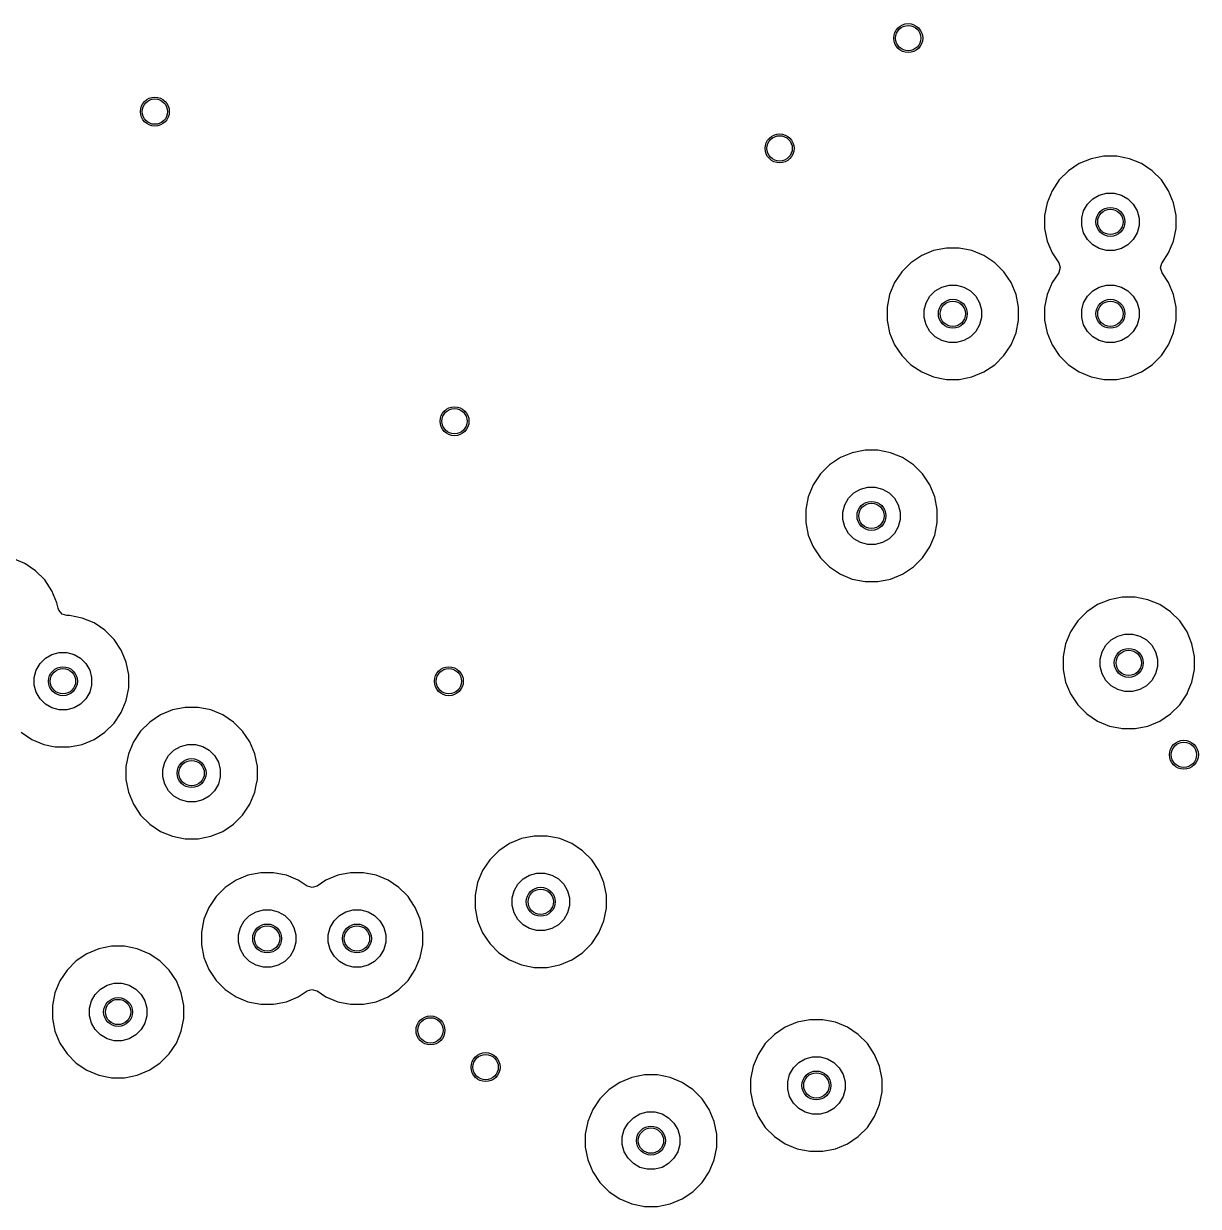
# Model space of a CAD drawing. Extents: x -2.18 to 1.8, y 0.44 to 2.81.
# Drawn here: x -0.061 to 0.578, y 1.139 to 1.783 of the extents above; entities that cross this region are included whole.
import ezdxf

# ---------------------------------------------------------------- set-up
doc = ezdxf.new("R2010")
doc.units = 0
doc.header["$MEASUREMENT"] = 0
doc.layers.add('BLACK', color=7, linetype='CONTINUOUS')

msp = doc.modelspace()

# ---------------------------------------------------------------- linework, layer by layer
at = {"layer": 'BLACK', "linetype": 'CONTINUOUS'}
for p, q in [((0.51306, 1.7067), (0.5072, 1.70278)), ((0.51957, 1.70939), (0.51306, 1.7067)), ((0.51306, 1.7067), (0.51306, 1.7067)), ((0.52648, 1.71077), (0.51957, 1.70939)), ((0.51957, 1.70939), (0.51957, 1.70939)), ((0.53352, 1.71077), (0.52648, 1.71077)), ((0.52648, 1.71077), (0.52648, 1.71077)), ((0.54043, 1.70939), (0.53352, 1.71077)), ((0.53352, 1.71077), (0.53352, 1.71077)), ((0.54694, 1.7067), (0.54043, 1.70939)), ((0.54043, 1.70939), (0.54043, 1.70939)), ((0.5528, 1.70278), (0.54694, 1.7067)), ((0.54694, 1.7067), (0.54694, 1.7067)), ((0.5072, 1.70278), (0.50222, 1.6978)), ((0.5072, 1.70278), (0.5072, 1.70278)), ((0.55778, 1.6978), (0.5528, 1.70278)), ((0.5528, 1.70278), (0.5528, 1.70278)), ((0.50222, 1.6978), (0.4983, 1.69194)), ((0.50222, 1.6978), (0.50222, 1.6978)), ((0.5617, 1.69194), (0.55778, 1.6978)), ((0.55778, 1.6978), (0.55778, 1.6978)), ((0.4983, 1.69194), (0.49561, 1.68543)), ((0.4983, 1.69194), (0.4983, 1.69194)), ((0.51751, 1.68459), (0.52041, 1.68749)), ((0.52041, 1.68749), (0.52397, 1.68955)), ((0.52397, 1.68955), (0.52794, 1.69061)), ((0.52794, 1.69061), (0.53206, 1.69061)), ((0.53206, 1.69061), (0.53603, 1.68955)), ((0.53603, 1.68955), (0.53959, 1.68749)), ((0.53959, 1.68749), (0.54249, 1.68459)), ((0.56439, 1.68543), (0.5617, 1.69194)), ((0.5617, 1.69194), (0.5617, 1.69194)), ((0.5617, 1.69194), (0.5617, 1.69194)), ((0.49561, 1.68543), (0.49423, 1.67852)), ((0.49561, 1.68543), (0.49561, 1.68543)), ((0.51439, 1.67706), (0.51545, 1.68103)), ((0.51545, 1.68103), (0.51751, 1.68459)), ((0.54249, 1.68459), (0.54455, 1.68103)), ((0.54455, 1.68103), (0.54561, 1.67706)), ((0.56577, 1.67852), (0.56439, 1.68543)), ((0.49423, 1.67852), (0.49423, 1.67148)), ((0.51439, 1.67294), (0.51439, 1.67706)), ((0.54561, 1.67706), (0.54561, 1.67294)), ((0.56577, 1.67215), (0.56577, 1.67852)), ((0.49423, 1.67148), (0.49561, 1.66457)), ((0.51545, 1.66897), (0.51439, 1.67294)), ((0.51751, 1.66541), (0.51545, 1.66897)), ((0.54455, 1.66897), (0.54249, 1.66541)), ((0.54561, 1.67294), (0.54455, 1.66897)), ((0.56439, 1.66457), (0.56577, 1.67148)), ((0.56577, 1.67148), (0.56577, 1.67215)), ((0.44073, 1.66077), (0.43382, 1.65939)), ((0.44777, 1.66077), (0.44073, 1.66077)), ((0.44073, 1.66077), (0.44073, 1.66077)), ((0.45468, 1.65939), (0.44777, 1.66077)), ((0.44777, 1.66077), (0.44777, 1.66077)), ((0.49561, 1.66457), (0.49561, 1.66457)), ((0.49561, 1.66457), (0.4983, 1.65806)), ((0.52041, 1.66251), (0.51751, 1.66541)), ((0.52397, 1.66045), (0.52041, 1.66251)), ((0.53959, 1.66251), (0.53603, 1.66045)), ((0.54249, 1.66541), (0.53959, 1.66251)), ((0.5617, 1.65806), (0.56439, 1.66457)), ((0.42731, 1.6567), (0.42145, 1.65278)), ((0.43382, 1.65939), (0.42731, 1.6567)), ((0.42731, 1.6567), (0.42731, 1.6567)), ((0.43382, 1.65939), (0.43382, 1.65939)), ((0.45469, 1.65939), (0.45468, 1.65939)), ((0.46119, 1.6567), (0.45469, 1.65939)), ((0.46705, 1.65278), (0.46119, 1.6567)), ((0.46119, 1.6567), (0.46119, 1.6567)), ((0.4983, 1.65806), (0.4983, 1.65806)), ((0.4983, 1.65806), (0.50187, 1.65271)), ((0.52794, 1.65939), (0.52397, 1.66045)), ((0.53206, 1.65939), (0.52794, 1.65939)), ((0.53603, 1.66045), (0.53206, 1.65939)), ((0.55813, 1.65271), (0.5617, 1.65806)), ((0.5617, 1.65806), (0.5617, 1.65806)), ((0.5617, 1.65806), (0.5617, 1.65806)), ((0.41647, 1.6478), (0.41256, 1.64194)), ((0.42145, 1.65278), (0.41647, 1.6478)), ((0.41647, 1.6478), (0.41647, 1.6478)), ((0.42145, 1.65278), (0.42145, 1.65278)), ((0.47203, 1.6478), (0.46705, 1.65278)), ((0.46705, 1.65278), (0.46705, 1.65278)), ((0.47595, 1.64194), (0.47203, 1.6478)), ((0.47203, 1.6478), (0.47203, 1.6478)), ((0.50187, 1.65271), (0.5027, 1.65009)), ((0.5027, 1.65009), (0.50197, 1.64743)), ((0.5573, 1.64991), (0.55803, 1.65257)), ((0.55813, 1.64729), (0.5573, 1.64991)), ((0.55803, 1.65257), (0.55813, 1.65271)), ((0.41255, 1.64194), (0.40986, 1.63543)), ((0.41256, 1.64194), (0.41255, 1.64194)), ((0.47865, 1.63543), (0.47595, 1.64194)), ((0.47595, 1.64194), (0.47595, 1.64194)), ((0.47595, 1.64194), (0.47595, 1.64194)), ((0.4983, 1.64194), (0.49561, 1.63543)), ((0.50187, 1.64729), (0.4983, 1.64194)), ((0.4983, 1.64194), (0.4983, 1.64194)), ((0.50197, 1.64743), (0.50187, 1.64729)), ((0.5617, 1.64194), (0.55813, 1.64729)), ((0.56439, 1.63543), (0.5617, 1.64194)), ((0.5617, 1.64194), (0.5617, 1.64194)), ((0.5617, 1.64194), (0.5617, 1.64194)), ((0.40986, 1.63543), (0.40848, 1.62852)), ((0.40986, 1.63543), (0.40986, 1.63543)), ((0.43176, 1.63459), (0.43467, 1.63749)), ((0.43467, 1.63749), (0.43823, 1.63955)), ((0.43823, 1.63955), (0.4422, 1.64061)), ((0.4422, 1.64061), (0.44631, 1.64061)), ((0.44631, 1.64061), (0.45028, 1.63955)), ((0.45028, 1.63955), (0.45384, 1.63749)), ((0.45384, 1.63749), (0.45675, 1.63459)), ((0.48002, 1.62852), (0.47865, 1.63543)), ((0.49561, 1.63543), (0.49423, 1.62852)), ((0.49561, 1.63543), (0.49561, 1.63543)), ((0.51751, 1.63459), (0.52041, 1.63749)), ((0.52041, 1.63749), (0.52397, 1.63955)), ((0.52397, 1.63955), (0.52794, 1.64061)), ((0.52794, 1.64061), (0.53206, 1.64061)), ((0.53206, 1.64061), (0.53603, 1.63955)), ((0.53603, 1.63955), (0.53959, 1.63749)), ((0.53959, 1.63749), (0.54249, 1.63459)), ((0.56577, 1.62852), (0.56439, 1.63543)), ((0.40848, 1.62852), (0.40848, 1.62148)), ((0.42864, 1.62706), (0.4297, 1.63103)), ((0.4297, 1.63103), (0.43176, 1.63459)), ((0.45675, 1.63459), (0.4588, 1.63103)), ((0.4588, 1.63103), (0.45987, 1.62706)), ((0.48002, 1.62148), (0.48002, 1.62852)), ((0.49423, 1.62852), (0.49423, 1.62148)), ((0.51439, 1.62706), (0.51545, 1.63103)), ((0.51545, 1.63103), (0.51751, 1.63459)), ((0.54249, 1.63459), (0.54455, 1.63103)), ((0.54455, 1.63103), (0.54561, 1.62706)), ((0.56577, 1.62444), (0.56577, 1.62852)), ((0.42864, 1.62294), (0.42864, 1.62706)), ((0.4297, 1.61897), (0.42864, 1.62294)), ((0.45987, 1.62294), (0.4588, 1.61897)), ((0.45987, 1.62706), (0.45987, 1.62294)), ((0.51439, 1.62294), (0.51439, 1.62706)), ((0.51545, 1.61897), (0.51439, 1.62294)), ((0.54561, 1.62294), (0.54455, 1.61897)), ((0.54561, 1.62706), (0.54561, 1.62294)), ((0.56577, 1.62148), (0.56577, 1.62444)), ((0.40848, 1.62148), (0.40986, 1.61457)), ((0.43176, 1.61541), (0.4297, 1.61897)), ((0.4588, 1.61897), (0.45675, 1.61541)), ((0.47865, 1.61457), (0.48002, 1.62148)), ((0.49423, 1.62148), (0.49561, 1.61457)), ((0.51751, 1.61541), (0.51545, 1.61897)), ((0.54455, 1.61897), (0.54249, 1.61541)), ((0.56439, 1.61457), (0.56577, 1.62148)), ((0.40986, 1.61457), (0.40986, 1.61457)), ((0.40986, 1.61457), (0.41255, 1.60806)), ((0.43467, 1.61251), (0.43176, 1.61541)), ((0.43823, 1.61045), (0.43467, 1.61251)), ((0.4422, 1.60939), (0.43823, 1.61045)), ((0.44631, 1.60939), (0.4422, 1.60939)), ((0.45028, 1.61045), (0.44631, 1.60939)), ((0.45384, 1.61251), (0.45028, 1.61045)), ((0.45675, 1.61541), (0.45384, 1.61251)), ((0.47595, 1.60806), (0.47865, 1.61457)), ((0.49561, 1.61457), (0.49561, 1.61457)), ((0.49561, 1.61457), (0.4983, 1.60806)), ((0.52041, 1.61251), (0.51751, 1.61541)), ((0.52397, 1.61045), (0.52041, 1.61251)), ((0.52794, 1.60939), (0.52397, 1.61045)), ((0.53206, 1.60939), (0.52794, 1.60939)), ((0.53603, 1.61045), (0.53206, 1.60939)), ((0.53959, 1.61251), (0.53603, 1.61045)), ((0.54249, 1.61541), (0.53959, 1.61251)), ((0.5617, 1.60806), (0.56439, 1.61457)), ((0.41255, 1.60806), (0.41256, 1.60806)), ((0.41256, 1.60806), (0.41647, 1.6022)), ((0.47203, 1.6022), (0.47595, 1.60806)), ((0.4983, 1.60806), (0.4983, 1.60806)), ((0.4983, 1.60806), (0.50222, 1.6022)), ((0.55778, 1.6022), (0.5617, 1.60806)), ((0.41647, 1.6022), (0.41647, 1.6022)), ((0.41647, 1.6022), (0.42145, 1.59722)), ((0.42145, 1.59722), (0.42145, 1.59722)), ((0.42145, 1.59722), (0.42731, 1.5933)), ((0.46119, 1.5933), (0.46705, 1.59722)), ((0.46705, 1.59722), (0.47203, 1.6022)), ((0.50222, 1.6022), (0.50222, 1.6022)), ((0.50222, 1.6022), (0.5072, 1.59722)), ((0.5072, 1.59722), (0.5072, 1.59722)), ((0.5072, 1.59722), (0.51306, 1.5933)), ((0.54694, 1.5933), (0.5528, 1.59722)), ((0.5528, 1.59722), (0.55778, 1.6022)), ((0.42731, 1.5933), (0.42731, 1.5933)), ((0.42731, 1.5933), (0.42731, 1.5933)), ((0.42731, 1.5933), (0.43382, 1.59061)), ((0.43382, 1.59061), (0.43992, 1.58939)), ((0.44777, 1.58923), (0.45469, 1.59061)), ((0.45469, 1.59061), (0.46119, 1.5933)), ((0.51306, 1.5933), (0.51306, 1.5933)), ((0.51306, 1.5933), (0.51306, 1.5933)), ((0.51306, 1.5933), (0.51957, 1.59061)), ((0.51957, 1.59061), (0.52567, 1.58939)), ((0.53352, 1.58923), (0.54043, 1.59061)), ((0.54043, 1.59061), (0.54694, 1.5933)), ((0.43992, 1.58939), (0.44073, 1.58923)), ((0.44073, 1.58923), (0.44073, 1.58923)), ((0.44073, 1.58923), (0.44073, 1.58923)), ((0.44073, 1.58923), (0.44777, 1.58923)), ((0.44777, 1.58923), (0.44777, 1.58923)), ((0.52567, 1.58939), (0.52648, 1.58923)), ((0.52648, 1.58923), (0.52648, 1.58923)), ((0.52648, 1.58923), (0.52648, 1.58923)), ((0.52648, 1.58923), (0.53352, 1.58923)), ((0.53352, 1.58923), (0.53352, 1.58923)), ((0.38306, 1.5467), (0.3772, 1.54278)), ((0.38957, 1.54939), (0.38306, 1.5467)), ((0.38306, 1.5467), (0.38306, 1.5467)), ((0.39648, 1.55077), (0.38957, 1.54939)), ((0.38957, 1.54939), (0.38957, 1.54939)), ((0.40352, 1.55077), (0.39648, 1.55077)), ((0.39648, 1.55077), (0.39648, 1.55077)), ((0.41043, 1.54939), (0.40352, 1.55077)), ((0.40352, 1.55077), (0.40352, 1.55077)), ((0.41694, 1.5467), (0.41043, 1.54939)), ((0.41043, 1.54939), (0.41043, 1.54939)), ((0.4228, 1.54278), (0.41694, 1.5467)), ((0.41694, 1.5467), (0.41694, 1.5467)), ((0.3772, 1.54278), (0.37222, 1.5378)), ((0.3772, 1.54278), (0.3772, 1.54278)), ((0.42778, 1.5378), (0.4228, 1.54278)), ((0.4228, 1.54278), (0.4228, 1.54278)), ((0.3683, 1.53194), (0.36561, 1.52543)), ((0.37222, 1.5378), (0.3683, 1.53194)), ((0.3683, 1.53194), (0.3683, 1.53194)), ((0.37222, 1.5378), (0.37222, 1.5378)), ((0.4317, 1.53194), (0.42778, 1.5378)), ((0.42778, 1.5378), (0.42778, 1.5378)), ((0.43439, 1.52543), (0.4317, 1.53194)), ((0.4317, 1.53194), (0.4317, 1.53194)), ((0.4317, 1.53194), (0.4317, 1.53194)), ((0.36561, 1.52543), (0.36423, 1.51852)), ((0.36561, 1.52543), (0.36561, 1.52543)), ((0.38751, 1.52459), (0.39041, 1.52749)), ((0.39041, 1.52749), (0.39397, 1.52955)), ((0.39397, 1.52955), (0.39794, 1.53061)), ((0.39794, 1.53061), (0.40206, 1.53061)), ((0.40206, 1.53061), (0.40603, 1.52955)), ((0.40603, 1.52955), (0.40959, 1.52749)), ((0.40959, 1.52749), (0.41249, 1.52459)), ((0.43577, 1.51852), (0.43439, 1.52543)), ((0.38439, 1.51706), (0.38545, 1.52103)), ((0.38545, 1.52103), (0.38751, 1.52459)), ((0.41249, 1.52459), (0.41455, 1.52103)), ((0.41455, 1.52103), (0.41561, 1.51706)), ((0.36423, 1.51852), (0.36423, 1.51148)), ((0.38439, 1.51294), (0.38439, 1.51706)), ((0.38545, 1.50897), (0.38439, 1.51294)), ((0.41561, 1.51294), (0.41455, 1.50897)), ((0.41561, 1.51706), (0.41561, 1.51294)), ((0.43577, 1.51148), (0.43577, 1.51852)), ((0.36423, 1.51148), (0.36561, 1.50457)), ((0.38751, 1.50541), (0.38545, 1.50897)), ((0.41455, 1.50897), (0.41249, 1.50541)), ((0.43439, 1.50457), (0.43577, 1.51148)), ((0.36561, 1.50457), (0.36561, 1.50457)), ((0.36561, 1.50457), (0.3683, 1.49806)), ((0.39041, 1.50251), (0.38751, 1.50541)), ((0.39397, 1.50045), (0.39041, 1.50251)), ((0.39794, 1.49939), (0.39397, 1.50045)), ((0.40603, 1.50045), (0.40206, 1.49939)), ((0.40959, 1.50251), (0.40603, 1.50045)), ((0.41249, 1.50541), (0.40959, 1.50251)), ((0.4317, 1.49806), (0.43439, 1.50457)), ((0.3683, 1.49806), (0.3683, 1.49806)), ((0.3683, 1.49806), (0.37222, 1.4922)), ((0.40206, 1.49939), (0.39794, 1.49939)), ((0.42778, 1.4922), (0.4317, 1.49806)), ((-0.06073, 1.48902), (-0.06724, 1.49172)), ((-0.05488, 1.48511), (-0.06073, 1.48902)), ((-0.06073, 1.48902), (-0.06073, 1.48902)), ((0.37222, 1.4922), (0.37222, 1.4922)), ((0.37222, 1.4922), (0.3772, 1.48722)), ((0.3772, 1.48722), (0.3772, 1.48722)), ((0.3772, 1.48722), (0.38306, 1.4833)), ((0.41694, 1.4833), (0.4228, 1.48722)), ((0.4228, 1.48722), (0.42411, 1.48852)), ((0.42411, 1.48852), (0.42778, 1.4922)), ((-0.04989, 1.48012), (-0.05488, 1.48511)), ((-0.05488, 1.48511), (-0.05488, 1.48511)), ((0.38306, 1.4833), (0.38306, 1.4833)), ((0.38306, 1.4833), (0.38306, 1.4833)), ((0.38306, 1.4833), (0.38957, 1.48061)), ((0.38957, 1.48061), (0.39648, 1.47923)), ((0.40352, 1.47923), (0.41043, 1.48061)), ((0.41043, 1.48061), (0.41694, 1.4833)), ((-0.04598, 1.47427), (-0.04989, 1.48012)), ((-0.04989, 1.48012), (-0.04989, 1.48012)), ((-0.04328, 1.46776), (-0.04598, 1.47427)), ((-0.04598, 1.47427), (-0.04598, 1.47427)), ((-0.04598, 1.47427), (-0.04598, 1.47427)), ((0.39648, 1.47923), (0.39648, 1.47923)), ((0.39648, 1.47923), (0.39648, 1.47923)), ((0.39648, 1.47923), (0.40352, 1.47923)), ((0.40352, 1.47923), (0.40352, 1.47923)), ((-0.04314, 1.46701), (-0.04328, 1.46776)), ((0.52957, 1.46939), (0.52306, 1.4667)), ((0.53648, 1.47077), (0.52957, 1.46939)), ((0.52957, 1.46939), (0.52957, 1.46939)), ((0.54352, 1.47077), (0.53648, 1.47077)), ((0.53648, 1.47077), (0.53648, 1.47077)), ((0.55043, 1.46939), (0.54352, 1.47077)), ((0.54352, 1.47077), (0.54352, 1.47077)), ((0.55694, 1.4667), (0.55043, 1.46939)), ((0.55043, 1.46939), (0.55043, 1.46939)), ((-0.04268, 1.4647), (-0.04314, 1.46701)), ((-0.04233, 1.46362), (-0.04268, 1.4647)), ((-0.04053, 1.46154), (-0.04233, 1.46362)), ((-0.03789, 1.46077), (-0.04053, 1.46154)), ((0.5172, 1.46278), (0.51222, 1.4578)), ((0.52306, 1.4667), (0.5172, 1.46278)), ((0.5172, 1.46278), (0.5172, 1.46278)), ((0.52306, 1.4667), (0.52306, 1.4667)), ((0.5628, 1.46278), (0.55694, 1.4667)), ((0.55694, 1.4667), (0.55694, 1.4667)), ((0.56778, 1.4578), (0.5628, 1.46278)), ((0.5628, 1.46278), (0.5628, 1.46278)), ((-0.03648, 1.46077), (-0.03789, 1.46077)), ((-0.02957, 1.45939), (-0.03648, 1.46077)), ((-0.03648, 1.46077), (-0.03648, 1.46077)), ((-0.02306, 1.4567), (-0.02957, 1.45939)), ((-0.02957, 1.45939), (-0.02957, 1.45939)), ((-0.0172, 1.45278), (-0.02306, 1.4567)), ((-0.02306, 1.4567), (-0.02306, 1.4567)), ((0.51222, 1.4578), (0.5083, 1.45194)), ((0.51222, 1.4578), (0.51222, 1.4578)), ((0.5717, 1.45194), (0.56778, 1.4578)), ((0.56778, 1.4578), (0.56778, 1.4578)), ((-0.01222, 1.4478), (-0.0172, 1.45278)), ((-0.0172, 1.45278), (-0.0172, 1.45278)), ((0.5083, 1.45194), (0.50561, 1.44543)), ((0.5083, 1.45194), (0.5083, 1.45194)), ((0.53041, 1.44749), (0.53397, 1.44955)), ((0.53397, 1.44955), (0.53794, 1.45061)), ((0.53794, 1.45061), (0.54206, 1.45061)), ((0.54206, 1.45061), (0.54603, 1.44955)), ((0.54603, 1.44955), (0.54959, 1.44749)), ((0.57439, 1.44543), (0.5717, 1.45194)), ((0.5717, 1.45194), (0.5717, 1.45194)), ((0.5717, 1.45194), (0.5717, 1.45194)), ((-0.0083, 1.44194), (-0.01222, 1.4478)), ((-0.01222, 1.4478), (-0.01222, 1.4478)), ((-0.00689, 1.43852), (-0.0083, 1.44194)), ((-0.0083, 1.44194), (-0.0083, 1.44194)), ((-0.0083, 1.44194), (-0.0083, 1.44194)), ((0.50561, 1.44543), (0.50423, 1.43852)), ((0.50561, 1.44543), (0.50561, 1.44543)), ((0.52545, 1.44103), (0.52751, 1.44459)), ((0.52751, 1.44459), (0.53041, 1.44749)), ((0.54959, 1.44749), (0.55249, 1.44459)), ((0.55249, 1.44459), (0.55455, 1.44103)), ((0.57577, 1.43852), (0.57439, 1.44543)), ((-0.05249, 1.43459), (-0.04959, 1.43749)), ((-0.04959, 1.43749), (-0.04603, 1.43955)), ((-0.04603, 1.43955), (-0.04206, 1.44061)), ((-0.04206, 1.44061), (-0.03794, 1.44061)), ((-0.03794, 1.44061), (-0.03397, 1.43955)), ((-0.03397, 1.43955), (-0.03041, 1.43749)), ((-0.03041, 1.43749), (-0.02751, 1.43459)), ((-0.00561, 1.43543), (-0.00689, 1.43852)), ((-0.00423, 1.42852), (-0.00561, 1.43543)), ((0.50423, 1.43852), (0.50423, 1.43148)), ((0.52439, 1.43706), (0.52545, 1.44103)), ((0.52439, 1.43294), (0.52439, 1.43706)), ((0.55455, 1.44103), (0.55561, 1.43706)), ((0.55561, 1.43706), (0.55561, 1.43294)), ((0.57577, 1.43148), (0.57577, 1.43852)), ((-0.05561, 1.42706), (-0.05455, 1.43103)), ((-0.05455, 1.43103), (-0.05249, 1.43459)), ((-0.02751, 1.43459), (-0.02545, 1.43103)), ((-0.02545, 1.43103), (-0.02439, 1.42706)), ((0.50423, 1.43148), (0.50561, 1.42457)), ((0.52545, 1.42897), (0.52439, 1.43294)), ((0.52751, 1.42541), (0.52545, 1.42897)), ((0.55455, 1.42897), (0.55249, 1.42541)), ((0.55561, 1.43294), (0.55455, 1.42897)), ((0.57439, 1.42457), (0.57577, 1.43148)), ((-0.05561, 1.42294), (-0.05561, 1.42706)), ((-0.05455, 1.41897), (-0.05561, 1.42294)), ((-0.02439, 1.42294), (-0.02545, 1.41897)), ((-0.02439, 1.42706), (-0.02439, 1.42294)), ((-0.00423, 1.42148), (-0.00423, 1.42852)), ((0.50561, 1.42457), (0.50561, 1.42457)), ((0.50561, 1.42457), (0.5083, 1.41806)), ((0.53041, 1.42251), (0.52751, 1.42541)), ((0.53397, 1.42045), (0.53041, 1.42251)), ((0.54959, 1.42251), (0.54603, 1.42045)), ((0.55249, 1.42541), (0.54959, 1.42251)), ((0.57276, 1.42063), (0.57439, 1.42457)), ((-0.05249, 1.41541), (-0.05455, 1.41897)), ((-0.02545, 1.41897), (-0.02751, 1.41541)), ((-0.00561, 1.41457), (-0.00423, 1.42148)), ((0.5083, 1.41806), (0.5083, 1.41806)), ((0.5083, 1.41806), (0.51222, 1.4122)), ((0.53794, 1.41939), (0.53397, 1.42045)), ((0.54206, 1.41939), (0.53794, 1.41939)), ((0.54603, 1.42045), (0.54206, 1.41939)), ((0.56778, 1.4122), (0.5717, 1.41806)), ((0.5717, 1.41806), (0.57189, 1.41852)), ((0.57189, 1.41852), (0.57206, 1.41892)), ((0.57206, 1.41892), (0.57276, 1.42063)), ((0.57276, 1.42063), (0.57276, 1.42063)), ((-0.04959, 1.41251), (-0.05249, 1.41541)), ((-0.04603, 1.41045), (-0.04959, 1.41251)), ((-0.04206, 1.40939), (-0.04603, 1.41045)), ((-0.03397, 1.41045), (-0.03794, 1.40939)), ((-0.03041, 1.41251), (-0.03397, 1.41045)), ((-0.02751, 1.41541), (-0.03041, 1.41251)), ((-0.0083, 1.40806), (-0.00561, 1.41457)), ((0.02648, 1.41077), (0.01957, 1.40939)), ((0.03352, 1.41077), (0.02648, 1.41077)), ((0.02648, 1.41077), (0.02648, 1.41077)), ((0.04043, 1.40939), (0.03352, 1.41077)), ((0.03352, 1.41077), (0.03352, 1.41077)), ((0.51222, 1.4122), (0.51222, 1.4122)), ((0.51222, 1.4122), (0.5172, 1.40722)), ((0.5628, 1.40722), (0.56778, 1.4122)), ((-0.03794, 1.40939), (-0.04206, 1.40939)), ((-0.01222, 1.4022), (-0.0083, 1.40806)), ((0.01306, 1.4067), (0.0072, 1.40278)), ((0.01957, 1.40939), (0.01306, 1.4067)), ((0.01306, 1.4067), (0.01306, 1.4067)), ((0.01957, 1.40939), (0.01957, 1.40939)), ((0.04694, 1.4067), (0.04043, 1.40939)), ((0.04043, 1.40939), (0.04043, 1.40939)), ((0.0528, 1.40278), (0.04694, 1.4067)), ((0.04694, 1.4067), (0.04694, 1.4067)), ((0.5172, 1.40722), (0.5172, 1.40722)), ((0.5172, 1.40722), (0.52306, 1.4033)), ((0.52306, 1.4033), (0.52306, 1.4033)), ((0.52306, 1.4033), (0.52306, 1.4033)), ((0.52306, 1.4033), (0.52957, 1.40061)), ((0.55043, 1.40061), (0.55694, 1.4033)), ((0.55694, 1.4033), (0.5628, 1.40722)), ((-0.0628, 1.39722), (-0.05694, 1.3933)), ((-0.02306, 1.3933), (-0.0172, 1.39722)), ((-0.0172, 1.39722), (-0.01222, 1.4022)), ((0.00222, 1.3978), (-0.0017, 1.39194)), ((0.0072, 1.40278), (0.00222, 1.3978)), ((0.00222, 1.3978), (0.00222, 1.3978)), ((0.0072, 1.40278), (0.0072, 1.40278)), ((0.05778, 1.3978), (0.0528, 1.40278)), ((0.0528, 1.40278), (0.0528, 1.40278)), ((0.0617, 1.39194), (0.05778, 1.3978)), ((0.05778, 1.3978), (0.05778, 1.3978)), ((0.52957, 1.40061), (0.53567, 1.39939)), ((0.53567, 1.39939), (0.53648, 1.39923)), ((0.53648, 1.39923), (0.53648, 1.39923)), ((0.53648, 1.39923), (0.53648, 1.39923)), ((0.53648, 1.39923), (0.54352, 1.39923)), ((0.54352, 1.39923), (0.55043, 1.40061)), ((0.54352, 1.39923), (0.54352, 1.39923)), ((-0.05694, 1.3933), (-0.05694, 1.3933)), ((-0.05694, 1.3933), (-0.05694, 1.3933)), ((-0.05694, 1.3933), (-0.05043, 1.39061)), ((-0.05043, 1.39061), (-0.04433, 1.38939)), ((-0.03648, 1.38923), (-0.02957, 1.39061)), ((-0.02957, 1.39061), (-0.02306, 1.3933)), ((-0.0017, 1.39194), (-0.00439, 1.38543)), ((-0.0017, 1.39194), (-0.0017, 1.39194)), ((0.02397, 1.38955), (0.02794, 1.39061)), ((0.02794, 1.39061), (0.03206, 1.39061)), ((0.03206, 1.39061), (0.03603, 1.38955)), ((0.06439, 1.38543), (0.0617, 1.39194)), ((0.0617, 1.39194), (0.0617, 1.39194)), ((0.0617, 1.39194), (0.0617, 1.39194)), ((-0.04433, 1.38939), (-0.04352, 1.38923)), ((-0.04352, 1.38923), (-0.04352, 1.38923)), ((-0.04352, 1.38923), (-0.04352, 1.38923)), ((-0.04352, 1.38923), (-0.03648, 1.38923)), ((-0.03648, 1.38923), (-0.03648, 1.38923)), ((-0.00439, 1.38543), (-0.00577, 1.37852)), ((-0.00439, 1.38543), (-0.00439, 1.38543)), ((0.01545, 1.38103), (0.01751, 1.38459)), ((0.01751, 1.38459), (0.02041, 1.38749)), ((0.02041, 1.38749), (0.02397, 1.38955)), ((0.03603, 1.38955), (0.03959, 1.38749)), ((0.03959, 1.38749), (0.04249, 1.38459)), ((0.04249, 1.38459), (0.04455, 1.38103)), ((0.06577, 1.37852), (0.06439, 1.38543)), ((-0.00577, 1.37852), (-0.00577, 1.37148)), ((0.01439, 1.37706), (0.01545, 1.38103)), ((0.04455, 1.38103), (0.04561, 1.37706)), ((0.06577, 1.37148), (0.06577, 1.37852)), ((-0.00577, 1.37148), (-0.00439, 1.36457)), ((0.01439, 1.37294), (0.01439, 1.37706)), ((0.01545, 1.36897), (0.01439, 1.37294)), ((0.04561, 1.37294), (0.04455, 1.36897)), ((0.04561, 1.37706), (0.04561, 1.37294)), ((0.06518, 1.36852), (0.06577, 1.37148)), ((-0.00439, 1.36457), (-0.00439, 1.36457)), ((-0.00439, 1.36457), (-0.0017, 1.35806)), ((0.01751, 1.36541), (0.01545, 1.36897)), ((0.02041, 1.36251), (0.01751, 1.36541)), ((0.04249, 1.36541), (0.03959, 1.36251)), ((0.04455, 1.36897), (0.04249, 1.36541)), ((0.0617, 1.35806), (0.06439, 1.36457)), ((0.06439, 1.36457), (0.06518, 1.36852)), ((0.02397, 1.36045), (0.02041, 1.36251)), ((0.02794, 1.35939), (0.02397, 1.36045)), ((0.03206, 1.35939), (0.02794, 1.35939)), ((0.03603, 1.36045), (0.03206, 1.35939)), ((0.03959, 1.36251), (0.03603, 1.36045)), ((-0.0017, 1.35806), (-0.0017, 1.35806)), ((-0.0017, 1.35806), (0.00222, 1.3522)), ((0.00222, 1.3522), (0.00222, 1.3522)), ((0.00222, 1.3522), (0.0072, 1.34722)), ((0.0528, 1.34722), (0.05778, 1.3522)), ((0.05778, 1.3522), (0.0617, 1.35806)), ((0.0072, 1.34722), (0.0072, 1.34722)), ((0.0072, 1.34722), (0.01306, 1.3433)), ((0.04694, 1.3433), (0.0528, 1.34722)), ((0.01306, 1.3433), (0.01306, 1.3433)), ((0.01306, 1.3433), (0.01306, 1.3433)), ((0.01306, 1.3433), (0.01957, 1.34061)), ((0.01957, 1.34061), (0.02567, 1.33939)), ((0.02567, 1.33939), (0.02648, 1.33923)), ((0.02648, 1.33923), (0.02648, 1.33923)), ((0.02648, 1.33923), (0.02648, 1.33923)), ((0.02648, 1.33923), (0.03352, 1.33923)), ((0.03352, 1.33923), (0.04043, 1.34061)), ((0.03352, 1.33923), (0.03352, 1.33923)), ((0.04043, 1.34061), (0.04694, 1.3433)), ((0.20957, 1.33939), (0.20306, 1.3367)), ((0.21648, 1.34077), (0.20957, 1.33939)), ((0.20957, 1.33939), (0.20957, 1.33939)), ((0.22352, 1.34077), (0.21648, 1.34077)), ((0.21648, 1.34077), (0.21648, 1.34077)), ((0.23043, 1.33939), (0.22352, 1.34077)), ((0.22352, 1.34077), (0.22352, 1.34077)), ((0.23694, 1.3367), (0.23043, 1.33939)), ((0.23043, 1.33939), (0.23043, 1.33939)), ((0.1972, 1.33278), (0.19222, 1.3278)), ((0.20306, 1.3367), (0.1972, 1.33278)), ((0.1972, 1.33278), (0.1972, 1.33278)), ((0.20306, 1.3367), (0.20306, 1.3367)), ((0.2428, 1.33278), (0.23694, 1.3367)), ((0.23694, 1.3367), (0.23694, 1.3367)), ((0.24778, 1.3278), (0.2428, 1.33278)), ((0.2428, 1.33278), (0.2428, 1.33278)), ((0.19222, 1.3278), (0.1883, 1.32194)), ((0.19222, 1.3278), (0.19222, 1.3278)), ((0.2517, 1.32194), (0.24778, 1.3278)), ((0.24778, 1.3278), (0.24778, 1.3278)), ((0.0676, 1.32077), (0.06069, 1.31939)), ((0.07464, 1.32077), (0.0676, 1.32077)), ((0.0676, 1.32077), (0.0676, 1.32077)), ((0.07464, 1.32077), (0.07464, 1.32077)), ((0.08155, 1.31939), (0.07464, 1.32077)), ((0.11648, 1.32077), (0.10957, 1.31939)), ((0.12352, 1.32077), (0.11648, 1.32077)), ((0.11648, 1.32077), (0.11648, 1.32077)), ((0.13043, 1.31939), (0.12352, 1.32077)), ((0.12352, 1.32077), (0.12352, 1.32077)), ((0.1883, 1.32194), (0.18561, 1.31543)), ((0.1883, 1.32194), (0.1883, 1.32194)), ((0.21041, 1.31749), (0.21397, 1.31955)), ((0.21397, 1.31955), (0.21794, 1.32061)), ((0.21794, 1.32061), (0.22206, 1.32061)), ((0.22206, 1.32061), (0.22603, 1.31955)), ((0.22603, 1.31955), (0.22959, 1.31749)), ((0.25439, 1.31543), (0.2517, 1.32194)), ((0.2517, 1.32194), (0.2517, 1.32194)), ((0.2517, 1.32194), (0.2517, 1.32194)), ((0.05418, 1.3167), (0.04832, 1.31278)), ((0.06069, 1.31939), (0.05418, 1.3167)), ((0.05418, 1.3167), (0.05418, 1.3167)), ((0.06069, 1.31939), (0.06069, 1.31939)), ((0.08156, 1.31939), (0.08155, 1.31939)), ((0.08806, 1.3167), (0.08156, 1.31939)), ((0.09285, 1.3135), (0.08806, 1.3167)), ((0.08806, 1.3167), (0.08806, 1.3167)), ((0.093, 1.31341), (0.09285, 1.3135)), ((0.09565, 1.31268), (0.093, 1.31341)), ((0.09827, 1.3135), (0.09565, 1.31268)), ((0.10306, 1.3167), (0.09827, 1.3135)), ((0.10957, 1.31939), (0.10306, 1.3167)), ((0.10306, 1.3167), (0.10306, 1.3167)), ((0.10957, 1.31939), (0.10957, 1.31939)), ((0.13694, 1.3167), (0.13043, 1.31939)), ((0.13043, 1.31939), (0.13043, 1.31939)), ((0.1428, 1.31278), (0.13694, 1.3167)), ((0.13694, 1.3167), (0.13694, 1.3167)), ((0.18561, 1.31543), (0.18423, 1.30852)), ((0.18561, 1.31543), (0.18561, 1.31543)), ((0.20545, 1.31103), (0.20751, 1.31459)), ((0.20751, 1.31459), (0.21041, 1.31749)), ((0.22959, 1.31749), (0.23249, 1.31459)), ((0.23249, 1.31459), (0.23455, 1.31103)), ((0.25577, 1.30852), (0.25439, 1.31543)), ((0.04334, 1.3078), (0.03943, 1.30194)), ((0.04832, 1.31278), (0.04334, 1.3078)), ((0.04334, 1.3078), (0.04334, 1.3078)), ((0.04832, 1.31278), (0.04832, 1.31278)), ((0.14706, 1.30852), (0.1428, 1.31278)), ((0.1428, 1.31278), (0.1428, 1.31278)), ((0.14778, 1.3078), (0.14706, 1.30852)), ((0.14895, 1.30605), (0.14778, 1.3078)), ((0.14778, 1.3078), (0.14778, 1.3078)), ((0.18423, 1.30852), (0.18423, 1.30148)), ((0.20439, 1.30706), (0.20545, 1.31103)), ((0.20439, 1.30294), (0.20439, 1.30706)), ((0.23455, 1.31103), (0.23561, 1.30706)), ((0.23561, 1.30706), (0.23561, 1.30294)), ((0.25577, 1.30148), (0.25577, 1.30852)), ((0.03943, 1.30194), (0.03673, 1.29543)), ((0.03943, 1.30194), (0.03943, 1.30194)), ((0.0651, 1.29955), (0.06907, 1.30061)), ((0.06907, 1.30061), (0.07318, 1.30061)), ((0.07318, 1.30061), (0.07715, 1.29955)), ((0.11397, 1.29955), (0.11794, 1.30061)), ((0.11794, 1.30061), (0.12206, 1.30061)), ((0.12206, 1.30061), (0.12603, 1.29955)), ((0.1517, 1.30194), (0.14895, 1.30605)), ((0.14895, 1.30605), (0.14895, 1.30605)), ((0.15439, 1.29543), (0.1517, 1.30194)), ((0.1517, 1.30194), (0.1517, 1.30194)), ((0.1517, 1.30194), (0.1517, 1.30194)), ((0.18423, 1.30148), (0.18561, 1.29457)), ((0.20545, 1.29897), (0.20439, 1.30294)), ((0.23561, 1.30294), (0.23455, 1.29897)), ((0.25439, 1.29457), (0.25577, 1.30148)), ((0.03673, 1.29543), (0.03535, 1.28852)), ((0.03673, 1.29543), (0.03673, 1.29543)), ((0.05657, 1.29103), (0.05863, 1.29459)), ((0.05863, 1.29459), (0.06154, 1.29749)), ((0.06154, 1.29749), (0.0651, 1.29955)), ((0.07715, 1.29955), (0.08071, 1.29749)), ((0.08071, 1.29749), (0.08362, 1.29459)), ((0.08362, 1.29459), (0.08567, 1.29103)), ((0.10545, 1.29103), (0.10751, 1.29459)), ((0.10751, 1.29459), (0.11041, 1.29749)), ((0.11041, 1.29749), (0.11397, 1.29955)), ((0.12603, 1.29955), (0.12959, 1.29749)), ((0.12959, 1.29749), (0.13249, 1.29459)), ((0.13249, 1.29459), (0.13455, 1.29103)), ((0.15577, 1.28852), (0.15439, 1.29543)), ((0.18561, 1.29457), (0.18561, 1.29457)), ((0.18561, 1.29457), (0.1883, 1.28806)), ((0.20751, 1.29541), (0.20545, 1.29897)), ((0.21041, 1.29251), (0.20751, 1.29541)), ((0.23249, 1.29541), (0.22959, 1.29251)), ((0.23455, 1.29897), (0.23249, 1.29541)), ((0.2517, 1.28806), (0.25439, 1.29457)), ((0.03535, 1.28852), (0.03535, 1.28148)), ((0.05551, 1.28706), (0.05657, 1.29103)), ((0.08567, 1.29103), (0.08674, 1.28706)), ((0.10439, 1.28706), (0.10545, 1.29103)), ((0.13455, 1.29103), (0.13561, 1.28706)), ((0.15577, 1.28148), (0.15577, 1.28852)), ((0.1883, 1.28806), (0.1883, 1.28806)), ((0.1883, 1.28806), (0.19222, 1.2822)), ((0.21397, 1.29045), (0.21041, 1.29251)), ((0.21794, 1.28939), (0.21397, 1.29045)), ((0.22206, 1.28939), (0.21794, 1.28939)), ((0.22603, 1.29045), (0.22206, 1.28939)), ((0.22959, 1.29251), (0.22603, 1.29045)), ((0.24778, 1.2822), (0.2517, 1.28806)), ((0.03535, 1.28148), (0.03673, 1.27457)), ((0.05551, 1.28294), (0.05551, 1.28706)), ((0.05657, 1.27897), (0.05551, 1.28294)), ((0.08674, 1.28294), (0.08567, 1.27897)), ((0.08674, 1.28706), (0.08674, 1.28294)), ((0.10439, 1.28294), (0.10439, 1.28706)), ((0.10545, 1.27897), (0.10439, 1.28294)), ((0.13561, 1.28294), (0.13455, 1.27897)), ((0.13561, 1.28706), (0.13561, 1.28294)), ((0.15439, 1.27457), (0.15577, 1.28148)), ((0.19222, 1.2822), (0.19222, 1.2822)), ((0.19222, 1.2822), (0.1972, 1.27722)), ((0.2428, 1.27722), (0.24778, 1.2822)), ((-0.02694, 1.2767), (-0.0328, 1.27278)), ((-0.02043, 1.27939), (-0.02694, 1.2767)), ((-0.02694, 1.2767), (-0.02694, 1.2767)), ((-0.01352, 1.28077), (-0.02043, 1.27939)), ((-0.02043, 1.27939), (-0.02043, 1.27939)), ((-0.00648, 1.28077), (-0.01352, 1.28077)), ((-0.01352, 1.28077), (-0.01352, 1.28077)), ((0.00043, 1.27939), (-0.00648, 1.28077)), ((-0.00648, 1.28077), (-0.00648, 1.28077)), ((0.00694, 1.2767), (0.00043, 1.27939)), ((0.00043, 1.27939), (0.00043, 1.27939)), ((0.0128, 1.27278), (0.00694, 1.2767)), ((0.00694, 1.2767), (0.00694, 1.2767)), ((0.03673, 1.27457), (0.03673, 1.27457)), ((0.03673, 1.27457), (0.03943, 1.26806)), ((0.05863, 1.27541), (0.05657, 1.27897)), ((0.06154, 1.27251), (0.05863, 1.27541)), ((0.08362, 1.27541), (0.08071, 1.27251)), ((0.08567, 1.27897), (0.08362, 1.27541)), ((0.10751, 1.27541), (0.10545, 1.27897)), ((0.11041, 1.27251), (0.10751, 1.27541)), ((0.13249, 1.27541), (0.12959, 1.27251)), ((0.13455, 1.27897), (0.13249, 1.27541)), ((0.1517, 1.26806), (0.15439, 1.27457)), ((0.1972, 1.27722), (0.1972, 1.27722)), ((0.1972, 1.27722), (0.20306, 1.2733)), ((0.23694, 1.2733), (0.2428, 1.27722)), ((-0.0328, 1.27278), (-0.03778, 1.2678)), ((-0.0328, 1.27278), (-0.0328, 1.27278)), ((0.01778, 1.2678), (0.0128, 1.27278)), ((0.0128, 1.27278), (0.0128, 1.27278)), ((0.03943, 1.26806), (0.03943, 1.26806)), ((0.03943, 1.26806), (0.04334, 1.2622)), ((0.0651, 1.27045), (0.06154, 1.27251)), ((0.06907, 1.26939), (0.0651, 1.27045)), ((0.07318, 1.26939), (0.06907, 1.26939)), ((0.07715, 1.27045), (0.07318, 1.26939)), ((0.08071, 1.27251), (0.07715, 1.27045)), ((0.11397, 1.27045), (0.11041, 1.27251)), ((0.11794, 1.26939), (0.11397, 1.27045)), ((0.12206, 1.26939), (0.11794, 1.26939)), ((0.12603, 1.27045), (0.12206, 1.26939)), ((0.12959, 1.27251), (0.12603, 1.27045)), ((0.14778, 1.2622), (0.1517, 1.26806)), ((0.20306, 1.2733), (0.20306, 1.2733)), ((0.20306, 1.2733), (0.20306, 1.2733)), ((0.20306, 1.2733), (0.20957, 1.27061)), ((0.20957, 1.27061), (0.21567, 1.26939)), ((0.21567, 1.26939), (0.21648, 1.26923)), ((0.21648, 1.26923), (0.21648, 1.26923)), ((0.21648, 1.26923), (0.21648, 1.26923)), ((0.21648, 1.26923), (0.22352, 1.26923)), ((0.22352, 1.26923), (0.23043, 1.27061)), ((0.22352, 1.26923), (0.22352, 1.26923)), ((0.23043, 1.27061), (0.23694, 1.2733)), ((-0.0417, 1.26194), (-0.04439, 1.25543)), ((-0.03778, 1.2678), (-0.0417, 1.26194)), ((-0.0417, 1.26194), (-0.0417, 1.26194)), ((-0.03778, 1.2678), (-0.03778, 1.2678)), ((0.0217, 1.26194), (0.01778, 1.2678)), ((0.01778, 1.2678), (0.01778, 1.2678)), ((0.02439, 1.25543), (0.0217, 1.26194)), ((0.0217, 1.26194), (0.0217, 1.26194)), ((0.0217, 1.26194), (0.0217, 1.26194)), ((0.04334, 1.2622), (0.04334, 1.2622)), ((0.04334, 1.2622), (0.04832, 1.25722)), ((0.1428, 1.25722), (0.14778, 1.2622)), ((-0.04439, 1.25543), (-0.04577, 1.24852)), ((-0.04439, 1.25543), (-0.04439, 1.25543)), ((-0.02249, 1.25459), (-0.01959, 1.25749)), ((-0.01959, 1.25749), (-0.01603, 1.25955)), ((-0.01603, 1.25955), (-0.01206, 1.26061)), ((-0.01206, 1.26061), (-0.00794, 1.26061)), ((-0.00794, 1.26061), (-0.00397, 1.25955)), ((-0.00397, 1.25955), (-0.00041, 1.25749)), ((-0.00041, 1.25749), (0.00249, 1.25459)), ((0.02577, 1.24852), (0.02439, 1.25543)), ((0.04832, 1.25722), (0.04832, 1.25722)), ((0.04832, 1.25722), (0.05418, 1.2533)), ((0.08806, 1.2533), (0.09285, 1.2565)), ((0.09285, 1.2565), (0.09547, 1.25732)), ((0.09547, 1.25732), (0.09813, 1.25659)), ((0.09813, 1.25659), (0.09827, 1.2565)), ((0.09827, 1.2565), (0.10306, 1.2533)), ((0.13694, 1.2533), (0.1428, 1.25722)), ((-0.02561, 1.24706), (-0.02455, 1.25103)), ((-0.02455, 1.25103), (-0.02249, 1.25459)), ((0.00249, 1.25459), (0.00455, 1.25103)), ((0.00455, 1.25103), (0.00561, 1.24706)), ((0.05418, 1.2533), (0.05418, 1.2533)), ((0.05418, 1.2533), (0.05418, 1.2533)), ((0.05418, 1.2533), (0.06069, 1.25061)), ((0.06069, 1.25061), (0.0676, 1.24923)), ((0.0676, 1.24923), (0.0676, 1.24923)), ((0.0676, 1.24923), (0.0676, 1.24923)), ((0.0676, 1.24923), (0.07464, 1.24923)), ((0.07464, 1.24923), (0.08156, 1.25061)), ((0.07464, 1.24923), (0.07464, 1.24923)), ((0.08156, 1.25061), (0.08806, 1.2533)), ((0.10306, 1.2533), (0.10306, 1.2533)), ((0.10306, 1.2533), (0.10306, 1.2533)), ((0.10306, 1.2533), (0.10957, 1.25061)), ((0.10957, 1.25061), (0.11648, 1.24923)), ((0.11648, 1.24923), (0.11648, 1.24923)), ((0.11648, 1.24923), (0.11648, 1.24923)), ((0.11648, 1.24923), (0.12352, 1.24923)), ((0.12352, 1.24923), (0.13043, 1.25061)), ((0.12352, 1.24923), (0.12352, 1.24923)), ((0.13043, 1.25061), (0.13694, 1.2533)), ((-0.04577, 1.24852), (-0.04577, 1.24148)), ((-0.02561, 1.24294), (-0.02561, 1.24706)), ((-0.02455, 1.23897), (-0.02561, 1.24294)), ((0.00561, 1.24294), (0.00455, 1.23897)), ((0.00561, 1.24706), (0.00561, 1.24294)), ((0.02577, 1.24148), (0.02577, 1.24852)), ((-0.04577, 1.24148), (-0.04439, 1.23457)), ((-0.02249, 1.23541), (-0.02455, 1.23897)), ((0.00455, 1.23897), (0.00249, 1.23541)), ((0.02439, 1.23457), (0.02577, 1.24148)), ((0.35306, 1.2367), (0.3472, 1.23278)), ((0.35957, 1.23939), (0.35306, 1.2367)), ((0.35306, 1.2367), (0.35306, 1.2367)), ((0.36648, 1.24077), (0.35957, 1.23939)), ((0.35957, 1.23939), (0.35957, 1.23939)), ((0.37352, 1.24077), (0.36648, 1.24077)), ((0.36648, 1.24077), (0.36648, 1.24077)), ((0.38043, 1.23939), (0.37352, 1.24077)), ((0.37352, 1.24077), (0.37352, 1.24077)), ((0.38253, 1.23852), (0.38043, 1.23939)), ((0.38043, 1.23939), (0.38043, 1.23939)), ((0.38694, 1.2367), (0.38253, 1.23852)), ((0.38993, 1.2347), (0.38694, 1.2367)), ((0.38694, 1.2367), (0.38694, 1.2367)), ((-0.04439, 1.23457), (-0.04439, 1.23457)), ((-0.04439, 1.23457), (-0.0417, 1.22806)), ((-0.01959, 1.23251), (-0.02249, 1.23541)), ((-0.01603, 1.23045), (-0.01959, 1.23251)), ((-0.01206, 1.22939), (-0.01603, 1.23045)), ((-0.00794, 1.22939), (-0.01206, 1.22939)), ((-0.00397, 1.23045), (-0.00794, 1.22939)), ((-0.00041, 1.23251), (-0.00397, 1.23045)), ((0.00249, 1.23541), (-0.00041, 1.23251)), ((0.0217, 1.22806), (0.02439, 1.23457)), ((0.3472, 1.23278), (0.34222, 1.2278)), ((0.3472, 1.23278), (0.3472, 1.23278)), ((0.3928, 1.23278), (0.38993, 1.2347)), ((0.39778, 1.2278), (0.3928, 1.23278)), ((0.3928, 1.23278), (0.3928, 1.23278)), ((-0.0417, 1.22806), (-0.0417, 1.22806)), ((-0.0417, 1.22806), (-0.03778, 1.2222)), ((0.01778, 1.2222), (0.0217, 1.22806)), ((0.34222, 1.2278), (0.3383, 1.22194)), ((0.34222, 1.2278), (0.34222, 1.2278)), ((0.4017, 1.22194), (0.39778, 1.2278)), ((0.39778, 1.2278), (0.39778, 1.2278)), ((-0.03778, 1.2222), (-0.03778, 1.2222)), ((-0.03778, 1.2222), (-0.0328, 1.21722)), ((-0.0328, 1.21722), (-0.0328, 1.21722)), ((-0.0328, 1.21722), (-0.02694, 1.2133)), ((0.00694, 1.2133), (0.0128, 1.21722)), ((0.0128, 1.21722), (0.01778, 1.2222)), ((0.3383, 1.22194), (0.33561, 1.21543)), ((0.3383, 1.22194), (0.3383, 1.22194)), ((0.35751, 1.21459), (0.36041, 1.21749)), ((0.36041, 1.21749), (0.36397, 1.21955)), ((0.36397, 1.21955), (0.36794, 1.22061)), ((0.36794, 1.22061), (0.37206, 1.22061)), ((0.37206, 1.22061), (0.37603, 1.21955)), ((0.37603, 1.21955), (0.37959, 1.21749)), ((0.37959, 1.21749), (0.38249, 1.21459)), ((0.40439, 1.21543), (0.4017, 1.22194)), ((0.4017, 1.22194), (0.4017, 1.22194)), ((0.4017, 1.22194), (0.4017, 1.22194)), ((-0.02694, 1.2133), (-0.02694, 1.2133)), ((-0.02694, 1.2133), (-0.02694, 1.2133)), ((-0.02694, 1.2133), (-0.02043, 1.21061)), ((-0.02043, 1.21061), (-0.01433, 1.20939)), ((-0.00648, 1.20923), (0.00043, 1.21061)), ((0.00043, 1.21061), (0.00694, 1.2133)), ((0.27648, 1.21077), (0.26957, 1.20939)), ((0.28352, 1.21077), (0.27648, 1.21077)), ((0.27648, 1.21077), (0.27648, 1.21077)), ((0.29043, 1.20939), (0.28352, 1.21077)), ((0.28352, 1.21077), (0.28352, 1.21077)), ((0.33561, 1.21543), (0.33423, 1.20852)), ((0.33561, 1.21543), (0.33561, 1.21543)), ((0.35439, 1.20706), (0.35545, 1.21103)), ((0.35545, 1.21103), (0.35751, 1.21459)), ((0.38249, 1.21459), (0.38455, 1.21103)), ((0.38455, 1.21103), (0.38561, 1.20706)), ((0.40577, 1.20852), (0.40439, 1.21543)), ((-0.01433, 1.20939), (-0.01352, 1.20923)), ((-0.01352, 1.20923), (-0.01352, 1.20923)), ((-0.01352, 1.20923), (-0.01352, 1.20923)), ((-0.01352, 1.20923), (-0.00648, 1.20923)), ((-0.00648, 1.20923), (-0.00648, 1.20923)), ((0.26306, 1.2067), (0.2572, 1.20278)), ((0.26957, 1.20939), (0.26306, 1.2067)), ((0.26306, 1.2067), (0.26306, 1.2067)), ((0.26957, 1.20939), (0.26957, 1.20939)), ((0.29043, 1.20939), (0.29043, 1.20939)), ((0.29253, 1.20852), (0.29043, 1.20939)), ((0.29694, 1.2067), (0.29253, 1.20852)), ((0.29993, 1.2047), (0.29694, 1.2067)), ((0.29694, 1.2067), (0.29694, 1.2067)), ((0.3028, 1.20278), (0.29993, 1.2047)), ((0.33423, 1.20852), (0.33423, 1.20148)), ((0.35439, 1.20294), (0.35439, 1.20706)), ((0.38561, 1.20706), (0.38561, 1.20294)), ((0.40577, 1.20148), (0.40577, 1.20852)), ((0.25222, 1.1978), (0.2483, 1.19194)), ((0.2572, 1.20278), (0.25222, 1.1978)), ((0.25222, 1.1978), (0.25222, 1.1978)), ((0.2572, 1.20278), (0.2572, 1.20278)), ((0.30778, 1.1978), (0.3028, 1.20278)), ((0.3028, 1.20278), (0.3028, 1.20278)), ((0.3117, 1.19194), (0.30778, 1.1978)), ((0.30778, 1.1978), (0.30778, 1.1978)), ((0.33423, 1.20148), (0.33561, 1.19457)), ((0.35545, 1.19897), (0.35439, 1.20294)), ((0.35751, 1.19541), (0.35545, 1.19897)), ((0.38455, 1.19897), (0.38249, 1.19541)), ((0.38561, 1.20294), (0.38455, 1.19897)), ((0.40439, 1.19457), (0.40577, 1.20148)), ((0.2483, 1.19194), (0.24561, 1.18543)), ((0.2483, 1.19194), (0.2483, 1.19194)), ((0.31439, 1.18543), (0.3117, 1.19194)), ((0.3117, 1.19194), (0.3117, 1.19194)), ((0.3117, 1.19194), (0.3117, 1.19194)), ((0.33561, 1.19457), (0.33561, 1.19457)), ((0.33561, 1.19457), (0.3383, 1.18806)), ((0.36041, 1.19251), (0.35751, 1.19541)), ((0.36397, 1.19045), (0.36041, 1.19251)), ((0.37959, 1.19251), (0.37603, 1.19045)), ((0.38249, 1.19541), (0.37959, 1.19251)), ((0.4017, 1.18806), (0.40439, 1.19457)), ((0.24561, 1.18543), (0.24423, 1.17852)), ((0.24561, 1.18543), (0.24561, 1.18543)), ((0.26545, 1.18103), (0.26751, 1.18459)), ((0.26751, 1.18459), (0.27041, 1.18749)), ((0.27041, 1.18749), (0.27397, 1.18955)), ((0.27397, 1.18955), (0.27794, 1.19061)), ((0.27794, 1.19061), (0.28206, 1.19061)), ((0.28206, 1.19061), (0.28603, 1.18955)), ((0.28603, 1.18955), (0.28959, 1.18749)), ((0.28959, 1.18749), (0.29249, 1.18459)), ((0.29249, 1.18459), (0.29455, 1.18103)), ((0.31577, 1.17852), (0.31439, 1.18543)), ((0.3383, 1.18806), (0.3383, 1.18806)), ((0.3383, 1.18806), (0.34222, 1.1822)), ((0.36794, 1.18939), (0.36397, 1.19045)), ((0.37206, 1.18939), (0.36794, 1.18939)), ((0.37603, 1.19045), (0.37206, 1.18939)), ((0.39778, 1.1822), (0.4017, 1.18806)), ((0.24423, 1.17852), (0.24423, 1.17148)), ((0.26439, 1.17706), (0.26545, 1.18103)), ((0.29455, 1.18103), (0.29561, 1.17706)), ((0.31577, 1.17148), (0.31577, 1.17852)), ((0.34222, 1.1822), (0.34222, 1.1822)), ((0.34222, 1.1822), (0.3472, 1.17722)), ((0.3928, 1.17722), (0.39778, 1.1822)), ((0.24423, 1.17148), (0.24561, 1.16457)), ((0.26439, 1.17294), (0.26439, 1.17706)), ((0.26545, 1.16897), (0.26439, 1.17294)), ((0.29561, 1.17294), (0.29455, 1.16897)), ((0.29561, 1.17706), (0.29561, 1.17294)), ((0.31439, 1.16457), (0.31577, 1.17148)), ((0.3472, 1.17722), (0.3472, 1.17722)), ((0.3472, 1.17722), (0.35306, 1.1733)), ((0.35306, 1.1733), (0.35306, 1.1733)), ((0.35306, 1.1733), (0.35306, 1.1733)), ((0.35306, 1.1733), (0.35957, 1.17061)), ((0.38043, 1.17061), (0.38694, 1.1733)), ((0.38694, 1.1733), (0.3928, 1.17722)), ((0.26751, 1.16541), (0.26545, 1.16897)), ((0.27041, 1.16251), (0.26751, 1.16541)), ((0.29249, 1.16541), (0.28959, 1.16251)), ((0.29455, 1.16897), (0.29249, 1.16541)), ((0.35957, 1.17061), (0.36648, 1.16923)), ((0.36648, 1.16923), (0.36648, 1.16923)), ((0.36648, 1.16923), (0.36648, 1.16923)), ((0.36648, 1.16923), (0.37352, 1.16923)), ((0.37352, 1.16923), (0.38043, 1.17061)), ((0.37352, 1.16923), (0.37352, 1.16923)), ((0.24561, 1.16457), (0.24561, 1.16457)), ((0.24561, 1.16457), (0.2483, 1.15806)), ((0.27397, 1.16045), (0.27041, 1.16251)), ((0.27794, 1.15939), (0.27397, 1.16045)), ((0.28206, 1.15939), (0.27794, 1.15939)), ((0.28603, 1.16045), (0.28206, 1.15939)), ((0.28959, 1.16251), (0.28603, 1.16045)), ((0.3117, 1.15806), (0.31439, 1.16457)), ((0.2483, 1.15806), (0.2483, 1.15806)), ((0.2483, 1.15806), (0.25222, 1.1522)), ((0.25222, 1.1522), (0.25222, 1.1522)), ((0.25222, 1.1522), (0.2572, 1.14722)), ((0.3028, 1.14722), (0.30778, 1.1522)), ((0.30778, 1.1522), (0.3117, 1.15806)), ((0.2572, 1.14722), (0.2572, 1.14722)), ((0.2572, 1.14722), (0.26306, 1.1433)), ((0.29694, 1.1433), (0.3028, 1.14722)), ((0.26306, 1.1433), (0.26306, 1.1433)), ((0.26306, 1.1433), (0.26306, 1.1433)), ((0.26306, 1.1433), (0.26957, 1.14061)), ((0.26957, 1.14061), (0.27567, 1.13939)), ((0.27567, 1.13939), (0.27648, 1.13923)), ((0.28352, 1.13923), (0.29043, 1.14061)), ((0.29043, 1.14061), (0.29694, 1.1433)), ((0.27648, 1.13923), (0.27648, 1.13923)), ((0.27648, 1.13923), (0.27648, 1.13923)), ((0.27648, 1.13923), (0.28352, 1.13923)), ((0.28352, 1.13923), (0.28352, 1.13923))]:
    msp.add_line(p, q, dxfattribs=at)
at = {"layer": 'BLACK'}
for centre in [(0.42, 1.775), (0.01, 1.735), (0.35, 1.715), (0.53, 1.675), (0.44425, 1.625), (0.53, 1.625), (0.17307, 1.5665), (0.4, 1.515), (0.54, 1.435), (-0.04, 1.425), (0.17, 1.425), (0.57, 1.385), (0.03, 1.375), (0.22, 1.305), (0.07112, 1.285), (0.12, 1.285), (-0.01, 1.245), (0.16, 1.235), (0.19, 1.215), (0.37, 1.205), (0.28, 1.175)]:
    msp.add_circle(centre, 0.00787, dxfattribs=at)
at = {"layer": 'WHITE'}
for centre in [(0.42, 1.775), (0.01, 1.735), (0.35, 1.715), (0.53, 1.675), (0.44425, 1.625), (0.53, 1.625), (0.17307, 1.5665), (0.4, 1.515), (0.54, 1.435), (-0.04, 1.425), (0.17, 1.425), (0.57, 1.385), (0.03, 1.375), (0.22, 1.305), (0.07112, 1.285), (0.12, 1.285), (-0.01, 1.245), (0.16, 1.235), (0.19, 1.215), (0.37, 1.205), (0.28, 1.175)]:
    msp.add_circle(centre, 0.00689, dxfattribs=at)

doc.saveas('drawing.dxf')
